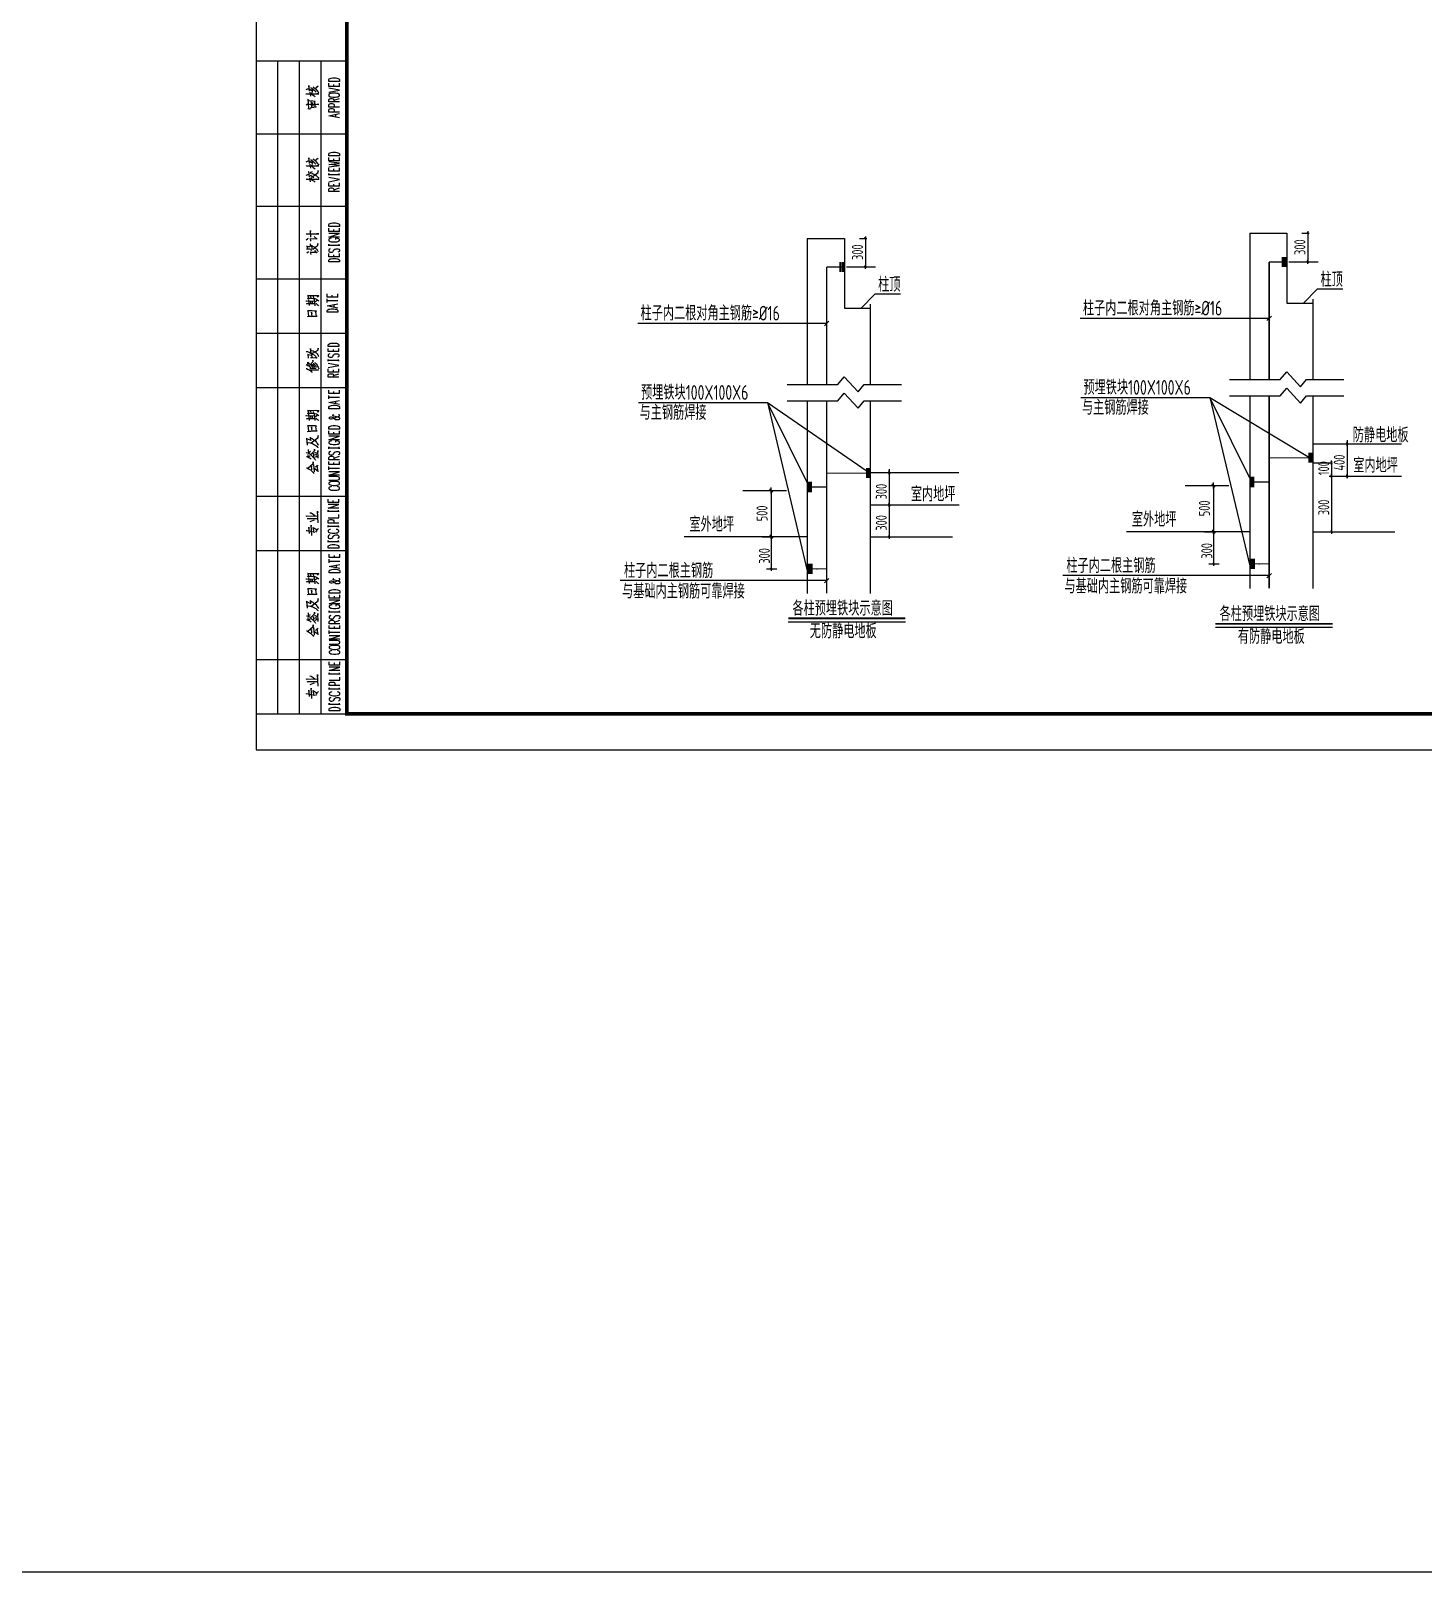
# Model space of a CAD drawing. Extents: x 5279878 to 5976284, y -275259 to -27697.
# Drawn here: x 5659463 to 5697884, y -274199 to -231683 of the extents above; entities that cross this region are included whole.
import ezdxf

# ---------------------------------------------------------------- set-up
doc = ezdxf.new("R2010")
doc.units = 0
doc.header["$LTSCALE"] = 1000
doc.header["$MEASUREMENT"] = 0
doc.layers.get('0').update_dxf_attribs({"linetype": 'CONTINUOUS'})
for name, color, linetype in [('PUB_TITLE', 4, 'CONTINUOUS'), ('SIG_TEXT', 7, 'CONTINUOUS'), ('电气', 7, 'CONTINUOUS')]:
    doc.layers.add(name, color=color, linetype=linetype)
doc.styles.add('scei', font='sceie.shx', dxfattribs={"width": 0.85, "bigfont": 'sceic.shx'})
doc.styles.add('sceie', font='sceie.shx', dxfattribs={"width": 0.7, "bigfont": 'sceic.shx'})
doc.linetypes.add('JD', pattern='A,0.6,[130,ltypeshp.shx,S=0.2,R=145,X=0,Y=0],0.6,-0.3,0.25,-0.3', length=2.05)

# ---------------------------------------------------------------- blocks, each defined once
blk = doc.blocks.new('A$C04D97144')
for p, q in [((6, 0), (6, 180)), ((12, 0), (12, 180)), ((18, 0), (18, 180)), ((0, 160), (25, 160)), ((0, 140), (25, 140)), ((0, 120), (25, 120)), ((0, 105), (25, 105)), ((0, 90), (25, 90)), ((0, 60), (25, 60)), ((0, 45), (25, 45)), ((0, 15), (25, 15))]:
    blk.add_line(p, q)
blk.add_lwpolyline([(0, 180), (0, 0), (25, 0), (25, 180)], close=True)
for points in [[(22.97, 174.41), (20.03, 174.41), (20.03, 174.9), (20.17, 175.1), (20.47, 175.24), (20.72, 175.32), (21.18, 175.38), (21.87, 175.38), (22.28, 175.32), (22.58, 175.24), (22.83, 175.1), (22.97, 174.9), (22.97, 174.41), (22.97, 174.41)], [(13.81, 170.94), (13.95, 171.05), (13.92, 171.02), (17.27, 171.02), (17, 170.98), (16.72, 171.02)], [(13.86, 172.15), (14.14, 172.35), (14.27, 172.38), (14.34, 172.35)], [(14.77, 171.68), (14.55, 173.26), (14.52, 173.14), (14.6, 172.92)], [(14.74, 172.24), (14.91, 172.21), (15.58, 171.72), (15.62, 171.68), (15.41, 172.54)], [(14.8, 171.44), (14.97, 170.34)], [(14.99, 171.05), (15.44, 170.8), (15.79, 170.59), (16.04, 170.42), (16.29, 170.2)], [(15.05, 172.71), (15.19, 172.68), (15.62, 172.35), (15.65, 172.32), (15.93, 172.07), (16.21, 171.79), (16.46, 171.47)], [(15.19, 171.05), (15.54, 171.41)], [(15.62, 172.92), (15.82, 172.82), (16.28, 172.49), (16.56, 172.15), (16.86, 171.79), (17.09, 171.47), (17.27, 171.22)], [(16.39, 172.38), (16.86, 172.95), (17.09, 173.06), (16.81, 172.89)], [(22.97, 173), (20.03, 173), (20.03, 173.91)], [(20.03, 171.46), (22.97, 172.02), (20.03, 172.59)], [(20.03, 170.48), (20.17, 170.34), (20.47, 170.2), (20.72, 170.14), (21.18, 170.06), (21.87, 170.06), (22.28, 170.14), (22.58, 170.2), (22.83, 170.34), (22.97, 170.48), (22.97, 170.77), (22.83, 170.91), (22.58, 171.05), (22.28, 171.11), (21.87, 171.19), (21.18, 171.19), (20.72, 171.11), (20.47, 171.05), (20.17, 170.91), (20.03, 170.77), (20.03, 170.48), (20.03, 170.48)], [(21.43, 173), (21.43, 173.56)], [(22.97, 173), (22.97, 173.91)], [(13.78, 167.95), (14.06, 168.13), (14.27, 168.19)], [(14.27, 166.93), (14.52, 166.93), (14.71, 166.88), (14.91, 166.82), (15.05, 166.76)], [(14.56, 166.93), (14.41, 169.49), (14.31, 169.43), (14.77, 169.08)], [(14.66, 168.06), (14.71, 168.13), (17.28, 168.09), (17.03, 168.05), (16.72, 168.09)], [(16.18, 168.75), (16.32, 168.86), (14.97, 169.04), (15.08, 169.08), (15.27, 167.31)], [(15.02, 167.18), (15.27, 167.25), (16.53, 167.36), (16.29, 167.32), (16.18, 168.75), (16.15, 168.58), (16.21, 168.27)], [(15.73, 167.59), (15.62, 168.61)], [(22.97, 168.74), (20.03, 168.74), (20.03, 169.37), (20.17, 169.57), (20.33, 169.65), (20.58, 169.71), (20.88, 169.71), (21.18, 169.65), (21.27, 169.57), (21.43, 169.37), (21.43, 168.74)], [(22.97, 167.34), (20.03, 167.34), (20.03, 167.97), (20.17, 168.17), (20.33, 168.24), (20.58, 168.31), (21.02, 168.31), (21.27, 168.24), (21.43, 168.17), (21.57, 167.97), (21.57, 167.34)], [(22.97, 165.93), (20.03, 165.93), (20.03, 166.57), (20.17, 166.77), (20.33, 166.84), (20.58, 166.92), (21.02, 166.92), (21.27, 166.84), (21.43, 166.77), (21.57, 166.57), (21.57, 165.93)], [(21.43, 169.23), (22.97, 169.71)], [(22.97, 164.39), (20.03, 164.95), (22.97, 165.52)], [(21.98, 164.61), (21.98, 165.3)], [(14.77, 151.79), (14.55, 153.37), (14.52, 153.26), (14.6, 153.03)], [(16.39, 152.49), (16.86, 153.06), (17.09, 153.17), (16.81, 153)], [(22.97, 153.91), (20.03, 153.91), (20.03, 154.4), (20.17, 154.6), (20.47, 154.74), (20.72, 154.82), (21.18, 154.88), (21.87, 154.88), (22.28, 154.82), (22.58, 154.74), (22.83, 154.6), (22.97, 154.4), (22.97, 153.91), (22.97, 153.91)], [(22.97, 152.51), (20.03, 152.51), (20.03, 153.42)], [(21.43, 152.51), (21.43, 153.06)], [(22.97, 152.51), (22.97, 153.42)], [(13.81, 151.05), (13.95, 151.16), (13.92, 151.13), (17.27, 151.13), (17, 151.1), (16.72, 151.13)], [(13.86, 152.26), (14.14, 152.46), (14.27, 152.49), (14.34, 152.46)], [(14.71, 148.1), (14.52, 149.54), (14.49, 149.43), (14.55, 149.29)], [(14.74, 152.35), (14.91, 152.32), (15.58, 151.84), (15.62, 151.79), (15.41, 152.67)], [(14.8, 151.55), (14.97, 150.45)], [(14.91, 149.01), (15.22, 149.35), (15.36, 149.43), (15.54, 149.54)], [(14.99, 151.16), (15.44, 150.91), (15.79, 150.7), (16.04, 150.53), (16.29, 150.31)], [(15.05, 152.82), (15.19, 152.81), (15.62, 152.46), (15.65, 152.43), (15.93, 152.18), (16.21, 151.9), (16.46, 151.58)], [(15.19, 151.16), (15.54, 151.52)], [(15.33, 148.98), (15.57, 149.01), (15.96, 148.83), (16.28, 148.66), (16.53, 148.47), (16.72, 148.3), (16.92, 148.13), (17.09, 147.92), (17.27, 147.67)], [(15.62, 153.03), (15.82, 152.95), (16.28, 152.6), (16.56, 152.26), (16.86, 151.9), (17.09, 151.58), (17.27, 151.33)], [(15.73, 148.21), (15.79, 148.3), (17.09, 149.29), (17.12, 149.82), (17.03, 149.32), (16.92, 149.18)], [(20.03, 150.83), (22.97, 151.18), (20.03, 151.52), (22.97, 151.88), (20.03, 152.23)], [(22.97, 149.7), (20.03, 149.7), (20.03, 150.61)], [(20.03, 148.52), (20.03, 148.98), (20.03, 148.71), (22.89, 148.71), (22.89, 148.52), (22.89, 148.98)], [(21.43, 149.7), (21.43, 150.26)], [(22.97, 149.7), (22.97, 150.61)], [(13.81, 148.52), (14.06, 148.69), (14.23, 148.76), (14.41, 148.76)], [(13.81, 147.36), (13.98, 147.5), (13.92, 147.45), (17.27, 147.45), (17.06, 147.39), (16.78, 147.45)], [(14.74, 147.84), (14.94, 146.76)], [(14.91, 148.47), (15.13, 148.44), (15.54, 148.16), (15.82, 147.95), (15.93, 147.84)], [(14.94, 147.45), (15.33, 147.28), (15.68, 147.08), (15.99, 146.89), (16.28, 146.65)], [(15.08, 147.47), (15.44, 147.88)], [(20.03, 146.76), (22.97, 147.33), (20.03, 147.89)], [(22.97, 145.5), (20.03, 145.5), (20.03, 146.42)], [(22.97, 144.03), (20.03, 144.03), (20.03, 144.67), (20.17, 144.88), (20.33, 144.94), (20.58, 145.02), (20.88, 145.02), (21.18, 144.94), (21.27, 144.88), (21.43, 144.67), (21.43, 144.03)], [(21.43, 145.5), (21.43, 146.07)], [(21.43, 144.53), (22.97, 145.02)], [(22.97, 145.5), (22.97, 146.42)], [(13.78, 132.37), (13.98, 132.39), (17.28, 132.39), (17.06, 132.37), (16.78, 132.39)], [(15.13, 131.49), (14.99, 133.33), (14.97, 133.22), (15.02, 132.98)], [(22.97, 134.41), (20.03, 134.41), (20.03, 134.9), (20.17, 135.1), (20.47, 135.25), (20.72, 135.31), (21.18, 135.39), (21.87, 135.39), (22.28, 135.31), (22.58, 135.25), (22.83, 135.1), (22.97, 134.9), (22.97, 134.41), (22.97, 134.41)], [(22.97, 133), (20.03, 133), (20.03, 133.91)], [(22.97, 131.46), (20.03, 131.46), (22.97, 132.45), (20.03, 132.45)], [(21.43, 133), (21.43, 133.56)], [(22.97, 133), (22.97, 133.91)], [(13.86, 130.75), (14.14, 130.97), (14.28, 131.08), (14.45, 131.15)], [(13.92, 128.22), (14.17, 128.26), (14.45, 128.26), (14.71, 128.19), (14.97, 128.11), (15.13, 128), (15.27, 127.89), (15.41, 127.75)], [(14.14, 128.29), (14.09, 129.06), (14, 128.99), (14.23, 128.9), (14.42, 128.9), (14.6, 128.9), (14.8, 128.9), (14.88, 128.93), (14.97, 128.99), (14.99, 129.1), (15.02, 129.24), (15.02, 129.45), (14.99, 129.56), (14.94, 129.64)], [(15.16, 126.7), (15.05, 127.45), (14.94, 127.34), (15.16, 127.31), (16.67, 127.3), (16.78, 127.16), (16.18, 127.75)], [(15.13, 130.33), (15.02, 131.11), (14.97, 131.07), (16.72, 131), (16.84, 130.89), (16.04, 131.66)], [(15.51, 128.11), (15.36, 129.21), (15.27, 129.13), (15.51, 129.02), (15.79, 128.88), (16.01, 128.74), (16.21, 128.6), (16.46, 128.37), (16.7, 128.11), (16.89, 127.86), (17.03, 127.66), (17.12, 127.49)], [(15.76, 128.08), (15.76, 128.15), (17, 129.2), (17.03, 129.73), (16.95, 129.2), (16.84, 129.06)], [(20.72, 131.19), (20.47, 131.11), (20.17, 130.97), (20.03, 130.83), (20.03, 130.55), (20.17, 130.42), (20.47, 130.28), (20.72, 130.2), (21.18, 130.14), (21.87, 130.14), (22.28, 130.2), (22.58, 130.28), (22.83, 130.42), (22.97, 130.55), (22.97, 130.83), (22.83, 130.97), (22.58, 131.11), (22.28, 131.19), (21.87, 131.19), (21.87, 130.83)], [(20.03, 129.02), (20.03, 129.48), (20.03, 129.21), (22.89, 129.21), (22.89, 129.02), (22.89, 129.48)], [(20.47, 128.24), (20.17, 128.1), (20.03, 127.89), (20.03, 127.61), (20.17, 127.41), (20.47, 127.27), (20.72, 127.27), (21.02, 127.33), (21.18, 127.41), (21.27, 127.55), (21.57, 127.97), (21.73, 128.1), (21.87, 128.18), (22.12, 128.24), (22.58, 128.24), (22.83, 128.1), (22.97, 127.89), (22.97, 127.61), (22.83, 127.41), (22.58, 127.27)], [(13.98, 127.12), (14.38, 127.45), (14.55, 127.52)], [(22.97, 126.01), (20.03, 126.01), (20.03, 126.92)], [(22.97, 124.61), (20.03, 124.61), (20.03, 125.1), (20.17, 125.3), (20.47, 125.44), (20.72, 125.52), (21.18, 125.58), (21.87, 125.58), (22.28, 125.52), (22.58, 125.44), (22.83, 125.3), (22.97, 125.1), (22.97, 124.61), (22.97, 124.61)], [(21.43, 126.01), (21.43, 126.56)], [(22.97, 126.01), (22.97, 126.92)], [(14.49, 114.6), (14.34, 115.45), (14.27, 115.36), (15.13, 115.36), (15.19, 115.36), (16.46, 115.39), (16.95, 115.36), (17.23, 115.33), (17.31, 115.31), (16.95, 114.89), (17.2, 115.28)], [(15.19, 114.62), (15.11, 115.11)], [(15.93, 114.57), (15.93, 114.62), (15.85, 115.07)], [(22.54, 114.92), (19.59, 114.92), (19.59, 115.83)], [(21, 114.92), (21, 115.48)], [(22.54, 114.92), (22.54, 115.83)], [(13.75, 113.87), (13.92, 113.91), (16.13, 113.83)], [(13.92, 113.06), (14.09, 113.13), (16.21, 113.13)], [(14.14, 114.51), (14.45, 114.6), (15.08, 114.6), (15.76, 114.57), (16.18, 114.51), (16.64, 114.37), (16.92, 114.2), (17.34, 113.88)], [(14.17, 109.58), (14.45, 109.64), (15.08, 109.67), (15.73, 109.69), (15.82, 109.69), (16.28, 109.69), (16.86, 109.69), (16.67, 109.69), (16.5, 110.8), (16.7, 111.02), (16.43, 111.08), (16.1, 111.08), (15.44, 111.12), (14.77, 111.13), (14.2, 111.13), (14.28, 111.16), (14.49, 109.67)], [(14.69, 112.61), (14.52, 114.29)], [(15.16, 113.16), (15.08, 113.66)], [(15.51, 109.69), (15.33, 110.8), (15.3, 110.69), (15.41, 110.42)], [(15.65, 113.17), (15.57, 113.63)], [(16.29, 112.53), (16.07, 114.29), (16.04, 114.2), (16.13, 114.09)], [(16.39, 113.63), (16.72, 113.94), (16.86, 113.94), (16.61, 113.83)], [(16.46, 113.17), (16.61, 113.16), (16.89, 112.92), (17.09, 112.72), (17.23, 112.53)], [(19.59, 113.44), (19.59, 114.43)], [(19.59, 113.94), (22.54, 113.94)], [(22.54, 111.9), (19.59, 112.47), (22.54, 113.03)], [(22.54, 110.72), (19.59, 110.72), (19.59, 111.21), (19.75, 111.41), (20.05, 111.56), (20.3, 111.63), (20.75, 111.7), (21.44, 111.7), (21.85, 111.63), (22.15, 111.56), (22.4, 111.41), (22.54, 111.21), (22.54, 110.72), (22.54, 110.72)], [(21.55, 112.12), (21.55, 112.81)], [(22.86, 101.27), (19.92, 101.27), (19.92, 101.75), (20.06, 101.97), (20.36, 102.11), (20.61, 102.18), (21.07, 102.24), (21.76, 102.24), (22.17, 102.18), (22.47, 102.11), (22.72, 101.97), (22.86, 101.75), (22.86, 101.27), (22.86, 101.27)], [(13.84, 99.93), (14.17, 99.88), (14.63, 99.71), (15.11, 99.49), (15.41, 99.32), (15.65, 99.21), (15.85, 99.08)], [(14.49, 98.06), (14.34, 99.21), (14.27, 99.08), (15.25, 98.94), (15.25, 99.08), (15.36, 98.23), (15.11, 98.19), (15.41, 98.23), (16.7, 98.2)], [(15.16, 99.49), (14.99, 100.76), (14.97, 100.62), (15.02, 100.39)], [(15.11, 100.2), (15.27, 100.2), (15.73, 100.07), (15.99, 99.96), (16.21, 99.85), (16.42, 99.71), (16.61, 99.54), (16.81, 99.35), (16.95, 99.11), (17.09, 98.89), (17.14, 98.72), (17.2, 98.55)], [(15.54, 99.35), (15.57, 99.43), (17.09, 100.31), (17.12, 100.84), (17.03, 100.34), (16.86, 100.2)], [(16.81, 98.12), (16.04, 99)], [(22.86, 99.87), (19.92, 99.87), (19.92, 100.78)], [(20.36, 99.3), (20.06, 99.16), (19.92, 98.96), (19.92, 98.67), (20.06, 98.47), (20.36, 98.33), (20.61, 98.33), (20.91, 98.39), (21.07, 98.47), (21.16, 98.61), (21.46, 99.02), (21.62, 99.16), (21.76, 99.24), (22.01, 99.3), (22.47, 99.3), (22.72, 99.16), (22.86, 98.96), (22.86, 98.67), (22.72, 98.47), (22.47, 98.33)], [(21.32, 99.87), (21.32, 100.43)], [(22.86, 99.87), (22.86, 100.78)], [(13.78, 95.27), (13.95, 95.23), (14.41, 94.98), (14.45, 94.98), (14.8, 94.75), (15.08, 94.56), (15.3, 94.35), (15.51, 94.18)], [(13.84, 96.29), (14.27, 96.08), (14.6, 95.91), (14.85, 95.72), (14.91, 95.69), (15.11, 95.55)], [(14.38, 96.02), (14.41, 96.14), (14.28, 96.99), (14.23, 96.93), (14.63, 96.65), (14.97, 96.4), (15.19, 96.16), (15.4, 95.91), (15.58, 95.66), (15.71, 95.49)], [(14.66, 95.91), (14.69, 96.02), (15.71, 97.13), (15.68, 97.5), (15.68, 97.13), (15.57, 96.99)], [(14.74, 94.86), (17.23, 94.86), (17, 94.81), (16.57, 94.86)], [(14.83, 95.3), (16.46, 95.3), (16.28, 95.27), (16.13, 95.3)], [(15.41, 96.4), (15.51, 96.36), (15.54, 96.33), (15.76, 96.05), (15.96, 95.83), (16.1, 95.63)], [(15.76, 96.62), (15.87, 96.57), (15.93, 96.54), (16.21, 96.22), (16.24, 96.16), (16.39, 96), (16.53, 95.77), (16.67, 95.55)], [(16.1, 96.88), (16.29, 96.79), (16.57, 96.47), (16.81, 96.19), (16.95, 95.91), (17.12, 95.63), (17.23, 95.38), (17.28, 95.17)], [(19.92, 97.28), (19.92, 97.75), (19.92, 97.48), (22.78, 97.48), (22.78, 97.28), (22.78, 97.75)], [(19.92, 95.53), (22.86, 96.08), (19.92, 96.65)], [(22.86, 94.26), (19.92, 94.26), (19.92, 95.17)], [(22.86, 92.8), (19.92, 92.8), (19.92, 93.43), (20.06, 93.63), (20.22, 93.71), (20.47, 93.77), (20.77, 93.77), (21.07, 93.71), (21.16, 93.63), (21.32, 93.43), (21.32, 92.8)], [(21.32, 94.26), (21.32, 94.83)], [(21.32, 93.29), (22.86, 93.77)], [(22.86, 94.26), (22.86, 95.17)], [(23.05, 88.31), (20.09, 88.31), (20.09, 89.22)], [(20.09, 86.83), (20.09, 87.82)], [(20.09, 87.33), (23.05, 87.33)], [(23.05, 85.29), (20.09, 85.86), (23.05, 86.42)], [(23.05, 84.11), (20.09, 84.11), (20.09, 84.6), (20.25, 84.8), (20.55, 84.94), (20.8, 85.02), (21.26, 85.09), (21.95, 85.09), (22.34, 85.02), (22.65, 84.94), (22.89, 84.8), (23.05, 84.6), (23.05, 84.11), (23.05, 84.11)], [(21.49, 88.31), (21.49, 88.87)], [(22.04, 85.51), (22.04, 86.2)], [(23.05, 88.31), (23.05, 89.22)], [(13.75, 82.18), (13.92, 82.23), (16.13, 82.15)], [(13.92, 81.38), (14.09, 81.44), (16.21, 81.44)], [(14.14, 82.82), (14.45, 82.9), (15.08, 82.9), (15.76, 82.89), (16.18, 82.82), (16.64, 82.68), (16.92, 82.51), (17.34, 82.19)], [(14.49, 82.9), (14.34, 83.77), (14.27, 83.67), (15.13, 83.67), (15.19, 83.67), (16.46, 83.7), (16.95, 83.67), (17.23, 83.64), (17.31, 83.62), (16.95, 83.2), (17.2, 83.59)], [(14.69, 80.92), (14.52, 82.6)], [(15.16, 81.46), (15.08, 81.97)], [(15.19, 82.93), (15.11, 83.42)], [(15.65, 81.49), (15.57, 81.94)], [(15.93, 82.89), (15.93, 82.93), (15.85, 83.39)], [(16.29, 80.84), (16.07, 82.6), (16.04, 82.51), (16.13, 82.4)], [(16.39, 81.94), (16.72, 82.26), (16.86, 82.26), (16.61, 82.15)], [(16.46, 81.49), (16.61, 81.46), (16.89, 81.24), (17.09, 81.03), (17.23, 80.84)], [(21.35, 82.43), (21.26, 82.43), (21.1, 82.35), (21.1, 82.29), (21.26, 82.21), (21.49, 82.15), (22.2, 82.01), (22.65, 81.87), (22.89, 81.72), (23.05, 81.58), (23.05, 81.3), (22.89, 81.17), (22.75, 81.1), (22.5, 81.03), (22.2, 81.03), (21.95, 81.1), (21.79, 81.17), (21.26, 81.66), (21.1, 81.72), (20.8, 81.8), (20.55, 81.8), (20.25, 81.72), (20.09, 81.58), (20.25, 81.44), (20.55, 81.38), (20.8, 81.38), (21.26, 81.44), (21.65, 81.58), (22.65, 81.94), (22.89, 82.08), (23.05, 82.21), (23.05, 82.35), (22.89, 82.43), (22.75, 82.43)], [(14.17, 77.89), (14.45, 77.95), (15.08, 77.98), (15.73, 78), (15.82, 78), (16.28, 78), (16.86, 78), (16.67, 78), (16.5, 79.12), (16.7, 79.34), (16.43, 79.4), (16.1, 79.4), (15.44, 79.43), (14.77, 79.45), (14.2, 79.45), (14.28, 79.48), (14.49, 77.98)], [(15.22, 74.69), (17.12, 76.16), (17.12, 76.76), (17.06, 76.23), (17.03, 76.16), (16.81, 75.94)], [(15.51, 78), (15.33, 79.12), (15.3, 79.01), (15.41, 78.74)], [(23.05, 78.5), (20.09, 78.5), (20.09, 78.99), (20.25, 79.21), (20.55, 79.35), (20.8, 79.41), (21.26, 79.49), (21.95, 79.49), (22.34, 79.41), (22.65, 79.35), (22.89, 79.21), (23.05, 78.99), (23.05, 78.5), (23.05, 78.5)], [(23.05, 77.11), (20.09, 77.11), (20.09, 78.02)], [(23.05, 75.57), (20.09, 75.57), (23.05, 76.56), (20.09, 76.56)], [(21.49, 77.11), (21.49, 77.67)], [(23.05, 77.11), (23.05, 78.02)], [(14.14, 74.09), (14, 76.02), (13.89, 75.88), (14.06, 75.82), (14.6, 75.63), (15.13, 75.42), (15.08, 75.38), (15.08, 75.42), (14.97, 76.24), (14.88, 76.16), (15.19, 76.02), (15.47, 75.88), (15.68, 75.77), (15.85, 75.63), (16.13, 75.42), (16.35, 75.24), (16.57, 75), (16.72, 74.8), (16.89, 74.54), (17.06, 74.26), (17.2, 74.04)], [(14.23, 74.8), (14.38, 74.8), (14.91, 74.69), (15.22, 74.61), (15.54, 74.5), (15.87, 74.36), (16.15, 74.18), (16.5, 73.98), (16.75, 73.79), (16.98, 73.55), (17.09, 73.44)], [(14.56, 71.83), (14.42, 72.85)], [(14.6, 72.14), (15.05, 72.39)], [(15.05, 71.43), (16.13, 72.56), (16.13, 73.02), (16.1, 72.56), (15.9, 72.33)], [(17.14, 70.46), (17, 72.63), (17, 72.49), (17.03, 72.17)], [(20.8, 75.28), (20.55, 75.22), (20.25, 75.08), (20.09, 74.94), (20.09, 74.65), (20.25, 74.51), (20.55, 74.37), (20.8, 74.31), (21.26, 74.23), (21.95, 74.23), (22.34, 74.31), (22.65, 74.37), (22.89, 74.51), (23.05, 74.65), (23.05, 74.94), (22.89, 75.08), (22.65, 75.22), (22.34, 75.28), (21.95, 75.28), (21.95, 74.94)], [(20.55, 72.35), (20.25, 72.2), (20.09, 72), (20.09, 71.72), (20.25, 71.51), (20.55, 71.37), (20.8, 71.37), (21.1, 71.43), (21.26, 71.51), (21.35, 71.65), (21.65, 72.06), (21.79, 72.2), (21.95, 72.28), (22.2, 72.35), (22.65, 72.35), (22.89, 72.2), (23.05, 72), (23.05, 71.72), (22.89, 71.51), (22.65, 71.37)], [(20.11, 73.11), (20.11, 73.59), (20.11, 73.32), (22.95, 73.32), (22.95, 73.11), (22.95, 73.59)], [(13.92, 72), (14.06, 72.03), (14.85, 71.69)], [(13.92, 70.95), (14.12, 70.92), (14.55, 70.7), (14.88, 70.49), (15.16, 70.27)], [(14.23, 67.74), (15.76, 69.05), (15.76, 69.08), (15.79, 69.5), (15.71, 69.05), (15.57, 68.87)], [(14.49, 70.73), (14.41, 71.54)], [(14.52, 70.92), (14.94, 71.12)], [(14.85, 71.48), (14.99, 71.47), (15.51, 71.01), (15.57, 70.98), (15.82, 70.74), (16.13, 70.35), (16.28, 70.16), (16.42, 69.96)], [(15.4, 67.27), (15.4, 67.29), (15.4, 67.35), (15.27, 68.26), (15.27, 68.13), (15.33, 67.99)], [(15.76, 71.86), (15.87, 70.95)], [(16.04, 66.69), (16.07, 66.82), (15.9, 68.76), (15.87, 68.65), (15.9, 68.54)], [(16.04, 71.37), (16.46, 71.48), (16.7, 71.43), (16.39, 71.43)], [(16.07, 72.08), (16.28, 72.08), (17.06, 71.75)], [(16.13, 67.63), (16.24, 67.6), (16.78, 67.18), (17.09, 66.93), (17.12, 66.83), (16.86, 68.4), (16.39, 67.99)], [(16.28, 70.84), (16.64, 70.98), (16.81, 70.98), (16.57, 70.95)], [(16.86, 68.4), (17, 68.51), (17.17, 68.59)], [(23.05, 70.04), (20.09, 70.04), (20.09, 70.66), (20.25, 70.88), (20.39, 70.95), (20.64, 71.03), (20.94, 71.03), (21.26, 70.95), (21.35, 70.88), (21.49, 70.66), (21.49, 70.04)], [(23.05, 68.7), (20.09, 68.7), (20.09, 69.61)], [(20.09, 67.24), (20.09, 68.21)], [(21.49, 70.52), (23.05, 71.03)], [(21.49, 68.7), (21.49, 69.27)], [(23.05, 68.7), (23.05, 69.61)], [(13.89, 67.85), (14.03, 67.84), (14.49, 67.57), (14.97, 67.24), (15.27, 66.96), (15.62, 66.61), (15.93, 66.27)], [(20.09, 67.73), (23.05, 67.73)], [(23.05, 65.76), (20.09, 65.76), (23.05, 66.75), (20.09, 66.75)], [(20.09, 64.44), (22.2, 64.44), (22.65, 64.51), (22.89, 64.65), (23.05, 64.85), (23.05, 64.99), (22.89, 65.21), (22.65, 65.35), (22.2, 65.42), (20.09, 65.42)], [(20.09, 63.39), (20.25, 63.25), (20.55, 63.11), (20.8, 63.05), (21.26, 62.97), (21.95, 62.97), (22.34, 63.05), (22.65, 63.11), (22.89, 63.25), (23.05, 63.39), (23.05, 63.67), (22.89, 63.81), (22.65, 63.94), (22.34, 64.02), (21.95, 64.08), (21.26, 64.08), (20.8, 64.02), (20.55, 63.94), (20.25, 63.81), (20.09, 63.67), (20.09, 63.39), (20.09, 63.39)], [(20.8, 62.68), (20.55, 62.62), (20.25, 62.48), (20.09, 62.34), (20.09, 62.06), (20.25, 61.91), (20.55, 61.77), (20.8, 61.71), (21.26, 61.63), (21.95, 61.63), (22.34, 61.71), (22.65, 61.77), (22.89, 61.91), (23.05, 62.06), (23.05, 62.34), (22.89, 62.48), (22.65, 62.62), (22.34, 62.68)], [(14.8, 55.44), (15.16, 55.38), (15.71, 55.02), (16.28, 54.56)], [(17.12, 52.63), (16.98, 55.83), (16.95, 55.69), (17, 55.38)], [(22.81, 58.27), (19.86, 58.27), (19.86, 59.18)], [(22.81, 56.73), (19.86, 56.73), (22.81, 57.72), (19.86, 57.72)], [(19.87, 55.68), (19.87, 56.15), (19.87, 55.88), (22.72, 55.88), (22.72, 55.68), (22.72, 56.15)], [(21.26, 58.27), (21.26, 58.83)], [(22.81, 58.27), (22.81, 59.18)], [(13.84, 50.54), (14.06, 50.56), (15.11, 50.34), (16.04, 50.08), (15.99, 50.02), (15.79, 51.39), (15.71, 51.36), (16.84, 50.68)], [(13.86, 54.53), (14.09, 54.59), (17.03, 54.53)], [(14.06, 53.82), (14.31, 53.87), (17.06, 53.87)], [(14.74, 49.71), (14.55, 51.5), (14.55, 51.39), (14.6, 51.18)], [(14.91, 53.02), (15.85, 53.43), (16.15, 53.48)], [(15.36, 49.2), (15.19, 52.03), (15.16, 51.89), (15.19, 51.72)], [(16.46, 50.05), (16.7, 50.4), (16.84, 50.62), (16.98, 50.87), (17.09, 51.01), (17.23, 51.11)], [(19.86, 54.07), (22.81, 54.07), (22.81, 54.91)], [(22.81, 52.6), (19.86, 52.6), (19.86, 53.23), (20.01, 53.45), (20.16, 53.51), (20.41, 53.59), (20.86, 53.59), (21.11, 53.51), (21.26, 53.45), (21.41, 53.23), (21.41, 52.6)], [(19.87, 51.48), (19.87, 51.95), (19.87, 51.69), (22.72, 51.69), (22.72, 51.48), (22.72, 51.95)], [(20.56, 50.85), (20.31, 50.78), (20.01, 50.65), (19.86, 50.51), (19.86, 50.23), (20.01, 50.08), (20.31, 49.94), (20.56, 49.88), (21.02, 49.8), (21.71, 49.8), (22.1, 49.88), (22.42, 49.94), (22.65, 50.08), (22.81, 50.23), (22.81, 50.51), (22.65, 50.65), (22.42, 50.78), (22.1, 50.85)], [(20.31, 49.31), (20.01, 49.17), (19.86, 48.97), (19.86, 48.69), (20.01, 48.47), (20.31, 48.34), (20.56, 48.34), (20.86, 48.4), (21.02, 48.47), (21.11, 48.61), (21.41, 49.03), (21.55, 49.17), (21.71, 49.24), (21.96, 49.31), (22.42, 49.31), (22.65, 49.17), (22.81, 48.97), (22.81, 48.69), (22.65, 48.47), (22.42, 48.34)], [(19.87, 47.29), (19.87, 47.74), (19.87, 47.48), (22.72, 47.48), (22.72, 47.29), (22.72, 47.74)], [(22.81, 45.67), (19.86, 45.67), (19.86, 46.16), (20.01, 46.38), (20.31, 46.52), (20.56, 46.58), (21.02, 46.66), (21.71, 46.66), (22.1, 46.58), (22.42, 46.52), (22.65, 46.38), (22.81, 46.16), (22.81, 45.67), (22.81, 45.67)], [(23.13, 43.08), (20.19, 43.08), (20.19, 43.99)], [(20.19, 41.62), (20.19, 42.59)], [(21.59, 43.08), (21.59, 43.64)], [(23.13, 43.08), (23.13, 43.99)], [(14.49, 37.91), (14.34, 38.76), (14.27, 38.68), (15.13, 38.68), (15.19, 38.68), (16.46, 38.71), (16.95, 38.68), (17.23, 38.65), (17.31, 38.62), (16.95, 38.19), (17.2, 38.59)], [(15.19, 37.94), (15.11, 38.43)], [(15.93, 37.88), (15.93, 37.94), (15.85, 38.4)], [(20.19, 42.1), (23.13, 42.1)], [(23.13, 40.08), (20.19, 40.63), (23.13, 41.19)], [(23.13, 38.88), (20.19, 38.88), (20.19, 39.37), (20.33, 39.58), (20.63, 39.72), (20.88, 39.79), (21.33, 39.86), (22.03, 39.86), (22.43, 39.79), (22.73, 39.72), (22.98, 39.58), (23.13, 39.37), (23.13, 38.88), (23.13, 38.88)], [(22.14, 40.28), (22.14, 40.97)], [(13.75, 37.17), (13.92, 37.23), (16.13, 37.14)], [(13.92, 36.39), (14.09, 36.43), (16.21, 36.43)], [(14.14, 37.83), (14.45, 37.91), (15.08, 37.91), (15.76, 37.88), (16.18, 37.83), (16.64, 37.69), (16.92, 37.52), (17.34, 37.2)], [(14.17, 32.9), (14.45, 32.95), (15.08, 32.98), (15.73, 33.01), (15.82, 33.01), (16.28, 33.01), (16.86, 33.01), (16.67, 33.01), (16.5, 34.11), (16.7, 34.34), (16.43, 34.39), (16.1, 34.39), (15.44, 34.42), (14.77, 34.45), (14.2, 34.45), (14.28, 34.49), (14.49, 32.98)], [(14.69, 35.93), (14.52, 37.6)], [(15.16, 36.46), (15.08, 36.98)], [(15.51, 33.01), (15.33, 34.11), (15.3, 34), (15.41, 33.75)], [(15.65, 36.5), (15.57, 36.95)], [(16.29, 35.84), (16.07, 37.6), (16.04, 37.52), (16.13, 37.41)], [(16.39, 36.95), (16.72, 37.27), (16.86, 37.27), (16.61, 37.14)], [(16.46, 36.5), (16.61, 36.46), (16.89, 36.24), (17.09, 36.04), (17.23, 35.84)], [(21.43, 37.2), (21.33, 37.2), (21.18, 37.12), (21.18, 37.06), (21.33, 36.98), (21.59, 36.92), (22.28, 36.78), (22.73, 36.64), (22.98, 36.5), (23.13, 36.35), (23.13, 36.09), (22.98, 35.95), (22.83, 35.87), (22.58, 35.8), (22.28, 35.8), (22.03, 35.87), (21.88, 35.95), (21.33, 36.43), (21.18, 36.5), (20.88, 36.57), (20.63, 36.57), (20.33, 36.5), (20.19, 36.35), (20.33, 36.21), (20.63, 36.15), (20.88, 36.15), (21.33, 36.21), (21.73, 36.35), (22.73, 36.72), (22.98, 36.86), (23.13, 36.98), (23.13, 37.12), (22.98, 37.2), (22.83, 37.2)], [(23.13, 33.28), (20.19, 33.28), (20.19, 33.78), (20.33, 33.98), (20.63, 34.12), (20.88, 34.19), (21.33, 34.27), (22.03, 34.27), (22.43, 34.19), (22.73, 34.12), (22.98, 33.98), (23.13, 33.78), (23.13, 33.28), (23.13, 33.28)], [(14.14, 29.1), (14, 31.03), (13.89, 30.89), (14.06, 30.82), (14.6, 30.62), (15.13, 30.43), (15.08, 30.37), (15.08, 30.43), (14.97, 31.25), (14.88, 31.17), (15.19, 31.03), (15.47, 30.89), (15.68, 30.76), (15.85, 30.62), (16.13, 30.43), (16.35, 30.23), (16.57, 30.01), (16.72, 29.8), (16.89, 29.55), (17.06, 29.27), (17.2, 29.03)], [(14.23, 29.8), (14.38, 29.8), (14.91, 29.69), (15.22, 29.6), (15.54, 29.49), (15.87, 29.35), (16.15, 29.18), (16.5, 28.99), (16.75, 28.78), (16.98, 28.56), (17.09, 28.45)], [(15.22, 29.69), (17.12, 31.17), (17.12, 31.77), (17.06, 31.22), (17.03, 31.17), (16.81, 30.93)], [(23.13, 31.88), (20.19, 31.88), (20.19, 32.79)], [(23.13, 30.34), (20.19, 30.34), (23.13, 31.33), (20.19, 31.33)], [(20.88, 30.06), (20.63, 29.99), (20.33, 29.85), (20.19, 29.71), (20.19, 29.43), (20.33, 29.29), (20.63, 29.14), (20.88, 29.08), (21.33, 29.02), (22.03, 29.02), (22.43, 29.08), (22.73, 29.14), (22.98, 29.29), (23.13, 29.43), (23.13, 29.71), (22.98, 29.85), (22.73, 29.99), (22.43, 30.06), (22.03, 30.06), (22.03, 29.71)], [(21.59, 31.88), (21.59, 32.44)], [(23.13, 31.88), (23.13, 32.79)], [(13.92, 26.99), (14.06, 27.02), (14.85, 26.69)], [(13.92, 25.95), (14.12, 25.92), (14.55, 25.69), (14.88, 25.5), (15.16, 25.26)], [(14.49, 25.72), (14.41, 26.55)], [(14.56, 26.83), (14.42, 27.86)], [(14.52, 25.92), (14.94, 26.13)], [(14.6, 27.15), (15.05, 27.4)], [(14.85, 26.49), (14.99, 26.46), (15.51, 26), (15.57, 25.99), (15.82, 25.75), (16.13, 25.36), (16.28, 25.15), (16.42, 24.97)], [(15.05, 26.43), (16.13, 27.57), (16.13, 28.01), (16.1, 27.57), (15.9, 27.34)], [(15.76, 26.85), (15.87, 25.95)], [(16.04, 26.38), (16.46, 26.49), (16.7, 26.43), (16.39, 26.43)], [(16.07, 27.09), (16.28, 27.09), (17.06, 26.74)], [(16.28, 25.84), (16.64, 25.99), (16.81, 25.99), (16.57, 25.95)], [(17.14, 25.47), (17, 27.62), (17, 27.48), (17.03, 27.16)], [(20.19, 27.89), (20.19, 28.36), (20.19, 28.09), (23.05, 28.09), (23.05, 27.89), (23.05, 28.36)], [(20.63, 27.12), (20.33, 26.98), (20.19, 26.77), (20.19, 26.49), (20.33, 26.28), (20.63, 26.14), (20.88, 26.14), (21.18, 26.21), (21.33, 26.28), (21.43, 26.43), (21.73, 26.83), (21.88, 26.98), (22.03, 27.05), (22.28, 27.12), (22.73, 27.12), (22.98, 26.98), (23.13, 26.77), (23.13, 26.49), (22.98, 26.28), (22.73, 26.14)], [(23.13, 24.81), (20.19, 24.81), (20.19, 25.44), (20.33, 25.66), (20.49, 25.72), (20.74, 25.8), (21.04, 25.8), (21.33, 25.72), (21.43, 25.66), (21.59, 25.44), (21.59, 24.81)], [(21.59, 25.3), (23.13, 25.8)], [(13.89, 22.86), (14.03, 22.83), (14.49, 22.58), (14.97, 22.23), (15.27, 21.95), (15.62, 21.62), (15.93, 21.27)], [(14.23, 22.75), (15.76, 24.05), (15.76, 24.09), (15.79, 24.51), (15.71, 24.05), (15.57, 23.88)], [(15.4, 22.26), (15.4, 22.29), (15.4, 22.36), (15.27, 23.25), (15.27, 23.14), (15.33, 23)], [(16.04, 21.7), (16.07, 21.81), (15.9, 23.77), (15.87, 23.66), (15.9, 23.54)], [(16.13, 22.64), (16.24, 22.61), (16.78, 22.18), (17.09, 21.93), (17.12, 21.84), (16.86, 23.39), (16.39, 23)], [(16.86, 23.39), (17, 23.52), (17.17, 23.6)], [(23.13, 23.49), (20.19, 23.49), (20.19, 24.38)], [(20.19, 22.01), (20.19, 22.99)], [(20.19, 22.5), (23.13, 22.5)], [(23.13, 20.54), (20.19, 20.54), (23.13, 21.52), (20.19, 21.52)], [(21.59, 23.49), (21.59, 24.04)], [(23.13, 23.49), (23.13, 24.38)], [(20.19, 19.22), (22.28, 19.22), (22.73, 19.28), (22.98, 19.42), (23.13, 19.62), (23.13, 19.77), (22.98, 19.99), (22.73, 20.13), (22.28, 20.19), (20.19, 20.19)], [(20.19, 18.16), (20.33, 18.02), (20.63, 17.88), (20.88, 17.82), (21.33, 17.74), (22.03, 17.74), (22.43, 17.82), (22.73, 17.88), (22.98, 18.02), (23.13, 18.16), (23.13, 18.45), (22.98, 18.59), (22.73, 18.73), (22.43, 18.79), (22.03, 18.85), (21.33, 18.85), (20.88, 18.79), (20.63, 18.73), (20.33, 18.59), (20.19, 18.45), (20.19, 18.16), (20.19, 18.16)], [(20.88, 17.46), (20.63, 17.39), (20.33, 17.25), (20.19, 17.11), (20.19, 16.83), (20.33, 16.69), (20.63, 16.54), (20.88, 16.48), (21.33, 16.42), (22.03, 16.42), (22.43, 16.48), (22.73, 16.54), (22.98, 16.69), (23.13, 16.83), (23.13, 17.11), (22.98, 17.25), (22.73, 17.39), (22.43, 17.46)], [(23.13, 13.43), (20.19, 13.43), (20.19, 14.35)], [(23.13, 11.89), (20.19, 11.89), (23.13, 12.87), (20.19, 12.87)], [(21.59, 13.43), (21.59, 14)], [(23.13, 13.43), (23.13, 14.35)], [(13.86, 9.54), (14.09, 9.59), (17.03, 9.54)], [(14.06, 8.82), (14.31, 8.88), (17.06, 8.88)], [(14.8, 10.43), (15.16, 10.39), (15.71, 10.01), (16.28, 9.55)], [(17.12, 7.64), (16.98, 10.84), (16.95, 10.7), (17, 10.39)], [(20.19, 10.84), (20.19, 11.31), (20.19, 11.05), (23.05, 11.05), (23.05, 10.84), (23.05, 11.31)], [(20.19, 9.24), (23.13, 9.24), (23.13, 10.07)], [(23.13, 7.76), (20.19, 7.76), (20.19, 8.39), (20.33, 8.61), (20.49, 8.67), (20.74, 8.75), (21.18, 8.75), (21.43, 8.67), (21.59, 8.61), (21.73, 8.39), (21.73, 7.76)], [(13.84, 5.53), (14.06, 5.56), (15.11, 5.34), (16.04, 5.08), (15.99, 5.03), (15.79, 6.38), (15.71, 6.37), (16.84, 5.67)], [(14.74, 4.72), (14.55, 6.51), (14.55, 6.38), (14.6, 6.19)], [(14.91, 8.03), (15.85, 8.42), (16.15, 8.49)], [(15.36, 4.2), (15.19, 7.04), (15.16, 6.9), (15.19, 6.73)], [(16.46, 5.06), (16.7, 5.39), (16.84, 5.63), (16.98, 5.88), (17.09, 6.02), (17.23, 6.1)], [(20.19, 6.65), (20.19, 7.12), (20.19, 6.85), (23.05, 6.85), (23.05, 6.65), (23.05, 7.12)], [(20.88, 6.02), (20.63, 5.94), (20.33, 5.8), (20.19, 5.66), (20.19, 5.39), (20.33, 5.25), (20.63, 5.11), (20.88, 5.03), (21.33, 4.97), (22.03, 4.97), (22.43, 5.03), (22.73, 5.11), (22.98, 5.25), (23.13, 5.39), (23.13, 5.66), (22.98, 5.8), (22.73, 5.94), (22.43, 6.02)], [(20.63, 4.48), (20.33, 4.34), (20.19, 4.12), (20.19, 3.85), (20.33, 3.63), (20.63, 3.49), (20.88, 3.49), (21.18, 3.57), (21.33, 3.63), (21.43, 3.77), (21.73, 4.2), (21.88, 4.34), (22.03, 4.4), (22.28, 4.48), (22.73, 4.48), (22.98, 4.34), (23.13, 4.12), (23.13, 3.85), (22.98, 3.63), (22.73, 3.49)], [(20.19, 2.45), (20.19, 2.91), (20.19, 2.64), (23.05, 2.64), (23.05, 2.45), (23.05, 2.91)], [(23.13, 0.84), (20.19, 0.84), (20.19, 1.32), (20.33, 1.54), (20.63, 1.67), (20.88, 1.75), (21.33, 1.81), (22.03, 1.81), (22.43, 1.75), (22.73, 1.67), (22.98, 1.54), (23.13, 1.32), (23.13, 0.84), (23.13, 0.84)]]:
    blk.add_lwpolyline(points)
blk = doc.blocks.new('A$C1BD43FEB')
blk.add_blockref('A$C04D97144', (0, 0))
blk = doc.blocks.new('GXED01100007000C')
blk.add_blockref('A$C1BD43FEB', (-25, 0))
blk = doc.blocks.new('CCJX')
blk.add_line((-1, 0), (1, 0))
at = {"const_width": 0.45}
blk.add_lwpolyline([(-0.54, -0.5), (0.52, 0.56)], dxfattribs=at)
blk = doc.blocks.new('_DIMX')
blk.add_line((-150, 0), (150, 0))
at = {"const_width": 50}
blk.add_lwpolyline([(-70, -70), (70, 70)], dxfattribs=at)

msp = doc.modelspace()

# ---------------------------------------------------------------- linework, layer by layer
at = {"color": 1}
msp.add_lwpolyline([(5441084.2, -114524.5), (5976284, -114524.5), (5976284, -274198.7), (5441084.2, -274198.7)], close=True, dxfattribs=at)
at = {"layer": 'PUB_TITLE', "color": 4}
msp.add_lwpolyline([(5665679.7, -251519.8), (5749779.7, -251519.8), (5749779.7, -192119.8), (5665679.7, -192119.8)], close=True, dxfattribs=at)
at = {"layer": 'PUB_TITLE', "color": 4, "const_width": 100}
msp.add_lwpolyline([(5668179.7, -250519.8), (5748779.7, -250519.8), (5748779.7, -193119.8), (5668179.7, -193119.8)], close=True, dxfattribs=at)
at = {"layer": 'SIG_TEXT', "color": 0}
msp.add_line((5694835.4, -243595.1), (5695357.3, -243595.1), dxfattribs=at)
at = {"layer": '电气'}
for p, q in [((5680889.7, -237406.9), (5681914, -237406.9)), ((5680889.7, -237406.9), (5680889.7, -240135.1)), ((5681914, -237406.9), (5681914, -239334.5)), ((5682328, -237406.9), (5682527.9, -237406.9)), ((5682491.6, -237404.7), (5682491.6, -238199.6)), ((5693096.6, -237268), (5694120.9, -237268)), ((5693096.6, -237268), (5693096.6, -239996.3)), ((5694120.9, -237268), (5694120.9, -239195.6)), ((5694534.9, -237268), (5694734.8, -237268)), ((5694698.5, -237265.9), (5694698.5, -238060.8)), ((5694176.6, -238058.6), (5694981.9, -238058.6)), ((5681969.7, -238197.5), (5682774.9, -238197.5)), ((5694580.7, -239195.6), (5694957.7, -238808.6)), ((5695665.4, -238808.6), (5694957.7, -238808.6)), ((5680889.7, -239224.8), (5680889.7, -241421.7)), ((5681914, -239334.5), (5682628.4, -239334.5)), ((5682373.8, -239334.5), (5682750.7, -238947.5)), ((5682628.4, -239224.8), (5682628.4, -241421.7)), ((5682628.4, -239334.5), (5682628.4, -240135.1)), ((5683458.5, -238947.5), (5682750.7, -238947.5)), ((5693096.6, -239086), (5693096.6, -241282.9)), ((5694120.9, -239195.6), (5694835.4, -239195.6)), ((5694835.4, -239086), (5694835.4, -241282.9)), ((5694835.4, -239195.6), (5694835.4, -239996.3)), ((5681426.5, -239755.7), (5676210.5, -239755.7)), ((5681487.4, -239694.8), (5681365.6, -239816.6)), ((5693633.4, -239616.8), (5688417.5, -239616.8)), ((5693694.3, -239556), (5693572.6, -239677.7)), ((5680889.7, -239962.8), (5680889.7, -240135.1)), ((5693096.6, -239824), (5693096.6, -239996.3)), ((5680333.2, -241436.3), (5681732.4, -241436.3)), ((5680889.7, -241264), (5680889.7, -241436.3)), ((5681732.4, -241436.3), (5681910.2, -241228.7)), ((5681910.2, -241228.7), (5682291.4, -241638)), ((5682291.4, -241638), (5682457.6, -241436.3)), ((5682457.6, -241436.3), (5683488.5, -241436.3)), ((5682628.4, -241264), (5682628.4, -241436.3)), ((5692540.1, -241297.4), (5693939.4, -241297.4)), ((5693096.6, -241125.2), (5693096.6, -241297.4)), ((5693939.4, -241297.4), (5694117.1, -241089.9)), ((5694117.1, -241089.9), (5694498.4, -241499.1)), ((5694498.4, -241499.1), (5694664.5, -241297.4)), ((5694664.5, -241297.4), (5695695.5, -241297.4)), ((5694835.4, -241125.2), (5694835.4, -241297.4)), ((5680333.2, -241888.9), (5681732.4, -241888.9)), ((5680889.7, -241888.9), (5680889.7, -244072.5)), ((5681732.4, -241888.9), (5681910.2, -241681.3)), ((5681910.2, -241681.3), (5682291.4, -242090.6)), ((5682291.4, -242090.6), (5682457.6, -241888.9)), ((5682457.6, -241888.9), (5683488.5, -241888.9)), ((5682628.4, -241888.9), (5682628.4, -244418.7)), ((5688434.1, -241793.5), (5691997.5, -241793.5)), ((5691997.5, -241793.5), (5694748.2, -243456.5)), ((5691997.5, -241793.5), (5693096.6, -246441)), ((5693202.7, -244225.3), (5691997.5, -241793.5)), ((5692540.1, -241750), (5693939.4, -241750)), ((5693096.6, -241750), (5693096.6, -243933.7)), ((5693939.4, -241750), (5694117.1, -241542.5)), ((5694117.1, -241542.5), (5694498.4, -241951.7)), ((5694498.4, -241951.7), (5694664.5, -241750)), ((5694664.5, -241750), (5695695.5, -241750)), ((5694835.4, -241750), (5694835.4, -244279.8)), ((5676227.1, -241932.4), (5679790.6, -241932.4)), ((5679790.6, -241932.4), (5682541.3, -243824.7)), ((5679790.6, -241932.4), (5680889.7, -246579.8)), ((5680995.8, -244364.1), (5679790.6, -241932.4)), ((5694835.4, -243072.3), (5697281.4, -243072.3)), ((5695786.3, -242976.4), (5695786.3, -243964.5)), ((5695357.3, -243556.3), (5695357.3, -243961.3)), ((5680889.7, -243867.3), (5680889.7, -244923.2)), ((5682628.4, -243865.2), (5685074.4, -243865.2)), ((5683150.4, -243772.1), (5683150.4, -244760.2)), ((5683150.4, -244018.5), (5683150.4, -245607.8)), ((5693096.6, -243728.5), (5693096.6, -244784.3)), ((5695284.9, -243964.5), (5697284.7, -243964.5)), ((5695357.3, -243879.6), (5695357.3, -245469)), ((5679108.6, -244364.1), (5680316.5, -244364.1)), ((5679891.5, -244364.1), (5679891.5, -245556.1)), ((5681248.1, -244265.7), (5681275.3, -244265.7)), ((5682628.4, -244342.1), (5682628.4, -247201.8)), ((5691315.5, -244225.3), (5692523.4, -244225.3)), ((5692098.4, -244225.3), (5692098.4, -245417.2)), ((5693455, -244126.8), (5693482.3, -244126.8)), ((5694835.4, -244203.3), (5694835.4, -247062.9)), ((5682628.4, -244760.2), (5685077.7, -244760.2)), ((5693096.6, -244784.3), (5693096.6, -247062.9)), ((5680889.7, -244923.2), (5680889.7, -247201.8)), ((5680889.7, -245637.7), (5677489.5, -245637.7)), ((5679646, -245637.7), (5679945.9, -245637.7)), ((5679894.7, -245637.4), (5679655.6, -245637.4)), ((5679894.7, -245637.7), (5679894.7, -246522.2)), ((5682628.4, -245637.7), (5684894.9, -245637.7)), ((5693096.6, -245498.9), (5689696.5, -245498.9)), ((5691853, -245498.9), (5692152.8, -245498.9)), ((5692101.6, -245498.5), (5691862.5, -245498.5)), ((5692101.6, -245498.9), (5692101.6, -246383.4)), ((5694835.4, -245498.9), (5697101.9, -245498.9)), ((5679760.9, -246522.2), (5680049.6, -246522.2)), ((5681140.6, -246523), (5681159.6, -246523)), ((5691967.8, -246383.4), (5692256.6, -246383.4)), ((5693347.5, -246384.1), (5693366.6, -246384.1)), ((5681426.5, -246848.8), (5675729.3, -246848.8)), ((5681487.4, -246787.9), (5681365.6, -246909.7)), ((5693633.4, -246709.9), (5687936.2, -246709.9)), ((5693694.3, -246649), (5693572.6, -246770.8))]:
    msp.add_line(p, q, dxfattribs=at)
for points, const_width in [([(5681805.8, -238336.2), (5681805.8, -238058.8)], 72.6), ([(5681882.2, -238336.2), (5681882.2, -238058.8)], 72.6), ([(5693633.4, -238058.6), (5694120.9, -238058.6)], 38.1), ([(5693633.4, -238058.6), (5693633.4, -241297.4)], 38.1), ([(5694012.7, -238197.3), (5694012.7, -237920)], 72.6), ([(5694089.2, -238197.3), (5694089.2, -237920)], 72.6), ([(5681426.5, -238197.5), (5681914, -238197.5)], 38.1), ([(5681426.5, -238197.5), (5681426.5, -241436.3)], 38.1), ([(5681426.5, -241888.9), (5681426.5, -244119.6)], 38.1), ([(5693633.4, -241750), (5693633.4, -243980.7)], 38.1), ([(5694748.2, -243595.2), (5694748.2, -243317.8)], 72.6), ([(5694803.6, -243595.2), (5694803.6, -243317.8)], 72.6), ([(5681426.5, -243914.4), (5681426.5, -247201.8)], 38.1), ([(5682541.3, -244017), (5682541.3, -243739.7)], 72.6), ([(5682596.7, -244017), (5682596.7, -243739.7)], 72.6), ([(5693122.5, -244272.4), (5693122.5, -243981.2)], 76.2), ([(5693188.6, -244272.4), (5693188.6, -243981.2)], 76.2), ([(5693633.4, -243775.5), (5693633.4, -247062.9)], 38.1), ([(5680915.5, -244411.3), (5680915.5, -244120.1)], 76.2), ([(5680981.6, -244411.3), (5680981.6, -244120.1)], 76.2), ([(5680915.5, -246668.6), (5680915.5, -246377.4)], 76.2), ([(5680995.8, -246668.6), (5680995.8, -246377.4)], 76.2), ([(5693122.5, -246529.7), (5693122.5, -246238.5)], 76.2), ([(5693202.7, -246529.7), (5693202.7, -246238.5)], 76.2)]:
    msp.add_lwpolyline(points, dxfattribs=dict(at, const_width=const_width))
at = {"layer": '电气', "linetype": 'JD', "ltscale": 2}
for points, const_width in [([(5694727.2, -243462.5), (5693633.4, -243462.5)], 29), ([(5682520.2, -243881.6), (5681426.5, -243881.6)], 29), ([(5680889.7, -244265.7), (5681426.5, -244265.7)], 43.5), ([(5693096.6, -244126.8), (5693633.4, -244126.8)], 43.5), ([(5680995.8, -246523), (5681426.5, -246523)], 30.5), ([(5693202.7, -246384.1), (5693633.4, -246384.1)], 30.5)]:
    msp.add_lwpolyline(points, dxfattribs=dict(at, const_width=const_width))
at = {"layer": '电气', "linetype": 'Continuous', "const_width": 47.6}
for points in [[(5680363.4, -247888.8), (5683597.5, -247888.8)], [(5692149.6, -248040.7), (5695383.8, -248040.7)]]:
    msp.add_lwpolyline(points, dxfattribs=at)
at = {"layer": '电气', "linetype": 'Continuous'}
for points in [[(5683599.1, -247990.9), (5680363.4, -247990.9)], [(5695385.3, -248142.8), (5692149.6, -248142.8)]]:
    msp.add_lwpolyline(points, dxfattribs=at)

# ---------------------------------------------------------------- block references
at = {"color": 0, "xscale": 100, "yscale": 100, "zscale": 100}
msp.add_blockref('GXED01100007000C', (5668179.7, -250519.8), dxfattribs=at)
at = {"layer": '电气'}
for name, p, xscale, yscale, zscale, rotation in [('CCJX', (5694698.5, -237268), 54.43199999998615, 54.43199999998615, 54.43199999998615, 270), ('CCJX', (5682491.6, -237406.9), 54.43199999997159, 54.43199999997159, 54.43199999997159, 270), ('CCJX', (5694698.5, -238058.6), 54.43199999998615, 54.43199999998615, 54.43199999998615, 90), ('CCJX', (5682491.6, -238197.5), 54.43199999997159, 54.43199999997159, 54.43199999997159, 90), ('CCJX', (5695786.3, -243072.3), 54.43199999998615, 54.43199999998615, 54.43199999998615, 90), ('CCJX', (5695786.3, -243072.3), 54.43199999998615, 54.43199999998615, 54.43199999998615, 90), ('CCJX', (5695786.3, -243075.6), 54.43199999998615, 54.43199999998615, 54.43199999998615, 270), ('CCJX', (5695357.3, -243591.9), 54.43199999998615, 54.43199999998615, 54.43199999998615, 90), ('CCJX', (5683150.4, -243868), 54.43199999997159, 54.43199999997159, 54.43199999997159, 90), ('CCJX', (5683150.4, -243868), 54.43199999997159, 54.43199999997159, 54.43199999997159, 90), ('CCJX', (5683150.4, -243871.3), 54.43199999997159, 54.43199999997159, 54.43199999997159, 270), ('CCJX', (5695357.3, -243961.3), 54.43199999998615, 54.43199999998615, 54.43199999998615, 90), ('CCJX', (5695786.3, -243964.5), 54.43199999998615, 54.43199999998615, 54.43199999998615, 90), ('CCJX', (5695786.3, -243967.8), 54.43199999998615, 54.43199999998615, 54.43199999998615, 270), ('CCJX', (5679891.5, -244364.1), 81.6479999999865, 81.6479999999865, 81.6479999999865, 90), ('CCJX', (5692098.4, -244225.3), 81.64799999997194, 81.64799999997194, 81.64799999997194, 90), ('CCJX', (5683150.4, -244756.9), 54.43199999997159, 54.43199999997159, 54.43199999997159, 90), ('CCJX', (5683150.4, -244760.2), 54.43199999997159, 54.43199999997159, 54.43199999997159, 90), ('CCJX', (5683150.4, -244763.4), 54.43199999997159, 54.43199999997159, 54.43199999997159, 270), ('CCJX', (5679891.5, -245637.7), 81.6479999999865, 81.6479999999865, 81.6479999999865, 270), ('_DIMX', (5679894.7, -245637.4), 0.3810240000020713, 0.3810240000020713, 0.3810240000020713, 270), ('_DIMX', (5679894.7, -245637.4), 0.3810240000020713, 0.3810240000020713, 0.3810240000020713, 90), ('CCJX', (5683150.4, -245637.7), 54.43199999997159, 54.43199999997159, 54.43199999997159, 270), ('CCJX', (5692098.4, -245498.9), 81.64799999997194, 81.64799999997194, 81.64799999997194, 270), ('_DIMX', (5692101.6, -245498.5), 0.3810240000166232, 0.3810240000166232, 0.3810240000166232, 270), ('_DIMX', (5692101.6, -245498.5), 0.3810240000166232, 0.3810240000166232, 0.3810240000166232, 90), ('CCJX', (5695357.3, -245498.9), 54.43199999998615, 54.43199999998615, 54.43199999998615, 270), ('_DIMX', (5679894.7, -246522.6), 0.3810240000020713, 0.3810240000020713, 0.3810240000020713, 270), ('_DIMX', (5692101.6, -246383.8), 0.3810240000166232, 0.3810240000166232, 0.3810240000166232, 270)]:
    msp.add_blockref(name, p, dxfattribs=dict(at, xscale=xscale, yscale=yscale, zscale=zscale, rotation=rotation))

# ---------------------------------------------------------------- texts
at = {"layer": '电气', "style": 'sceie', "width": 0.8}
for s, p in [('300', (5682425.3, -238004.2)), ('300', (5694632.2, -237865.4)), ('100', (5695291, -243941.5)), ('400', (5695720, -243811.8)), ('300', (5683084.1, -244607.4)), ('500', (5679792, -245211)), ('500', (5691999, -245072.1)), ('300', (5695291, -245043.9)), ('300', (5683084.1, -245470.8)), ('300', (5679857.1, -246381.4)), ('300', (5692064, -246242.6))]:
    msp.add_text(s, height=303.75, rotation=90, dxfattribs=at).set_placement(p)
at = {"layer": '电气', "style": 'scei', "width": 0.8}
for s, p in [('柱顶', (5682843.8, -238881.7)), ('柱顶', (5695050.7, -238742.8)), ('柱子内二根对角主钢筋≥%%C16', (5676288.1, -239673.5)), ('柱子内二根对角主钢筋≥%%C16', (5688495, -239534.6)), ('预埋铁块100X100X6 ', (5676302.9, -241859.6)), ('预埋铁块100X100X6 ', (5688509.9, -241720.7)), ('与主钢筋焊接', (5688467, -242274.5)), ('与主钢筋焊接', (5676260.1, -242413.4)), ('防静电地板', (5695941.3, -243032)), ('室内地坪', (5695954.3, -243867.8)), ('室内地坪', (5683747.4, -244663.5)), ('室外地坪', (5677636.3, -245500.1)), ('室外地坪', (5689843.2, -245361.2)), ('柱子内二根主钢筋', (5675831.1, -246774.6)), ('柱子内二根主钢筋', (5688038, -246635.8)), ('与基础内主钢筋可靠焊接', (5675778.7, -247342.6)), ('与基础内主钢筋可靠焊接', (5687985.6, -247203.7)), ('各柱预埋铁块示意图', (5680480.1, -247814.1)), ('各柱预埋铁块示意图', (5692266.3, -247966)), ('无防静电地板', (5680957.6, -248439.3)), ('有防静电地板', (5692768.3, -248592.7))]:
    msp.add_text(s, height=405, dxfattribs=at).set_placement(p)

doc.saveas('drawing.dxf')
